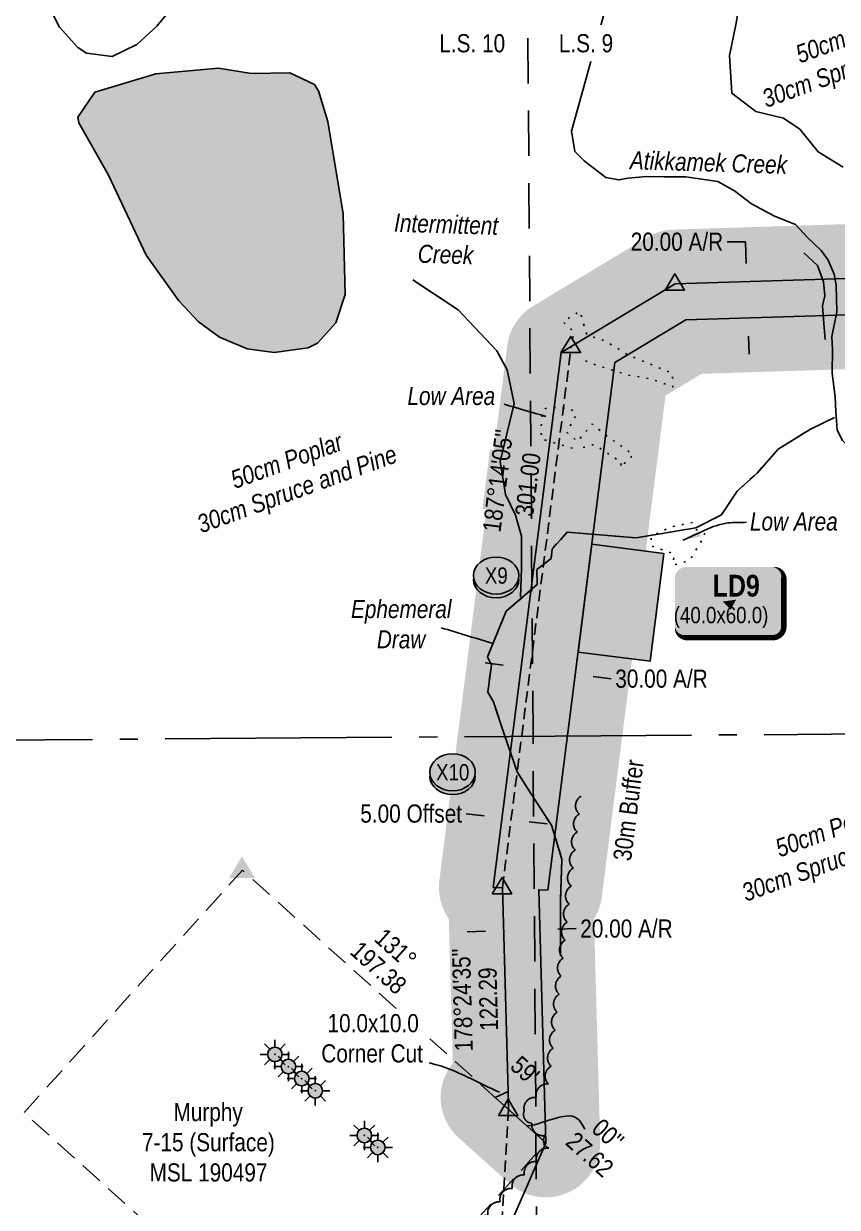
# Model space of a CAD drawing. Extents: x 532499 to 536929, y 6041259 to 6047760.
# Drawn here: x 533521 to 533970, y 6043250 to 6043902 of the extents above; entities that cross this region are included whole.
import ezdxf
from ezdxf.enums import TextEntityAlignment as Align

# ---------------------------------------------------------------- set-up
doc = ezdxf.new("R2010")
doc.units = 0
doc.header["$LTSCALE"] = 5
doc.header["$PDSIZE"] = 0.5
for name, pattern in [('0', [1, 1, 0]), ('foc-ACCESSROAD', [3.75, 2.5, -1.25]), ('foc-LSD', [8, 5, -3]), ('foc-QUARTERLINE', [33, 25, -3, 2, -3]), ('foc-TIELINE', [1.875, 1.25, -0.625]), ('foc-TOPO', [1, 0.2, -0.8]), ('foc-TOPO-ephemeral', [6.25, 3.125, -0.625, 0.625, -0.625, 0.625, -0.625]), ('foc-TRAV', [1.875, 1.25, -0.625])]:
    doc.linetypes.add(name, pattern=pattern)
doc.layers.get('Defpoints').update_dxf_attribs({"color": 9})
for name, color, linetype in [('C-WS', 13, 'foc-ACCESSROAD'), ('C-WS-S', 13, 'Continuous'), ('L-BD', 7, 'Continuous'), ('L-MON', 1, 'Continuous'), ('L-QSEC', 8, 'foc-QUARTERLINE'), ('L-SECTION-LSD', 7, 'foc-LSD'), ('L-TIE', 7, 'foc-TIELINE'), ('oil_and_gas_wells_pt', 7, 'Continuous'), ('P-BUFFER-H 30m', 51, 'Continuous'), ('P-BUFFER-T', 40, 'Continuous'), ('P-CROSSINGS', 250, 'Continuous'), ('P-PROPOSED', 10, 'Continuous'), ('P-PROPOSED-H', 21, 'Continuous'), ('P-TEMP-BLOCKS', 250, 'Continuous'), ('P-TEMP-H', 41, 'Continuous'), ('P-TEMP_LOG DECK', 46, 'Continuous'), ('P-TRAV', 4, 'foc-TRAV'), ('P-TXT', 4, 'Continuous'), ('T-BUSH', 110, '0'), ('T-BUSH-T', 110, 'Continuous'), ('T-DRAW', 143, 'foc-TOPO-ephemeral'), ('T-LOW-AREA', 48, 'foc-TOPO'), ('T-LOW-AREA-T', 48, 'Continuous'), ('T-SLOPE', 48, 'Continuous'), ('T-WATER', 160, 'Continuous'), ('T-WATER-H', 133, 'Continuous'), ('T-WATER-T', 170, 'Continuous'), ('WETLAND', 143, 'Continuous')]:
    doc.layers.add(name, color=color, linetype=linetype)
doc.layers.add('C-WS-T', color=13, linetype='Continuous', lineweight=9)
doc.layers.add('T-TIE-T', color=201, linetype='Continuous', lineweight=18)
doc.styles.add('100L', font='ARIALN.TTF', dxfattribs={"height": 11})
doc.styles.add('80', font='ARIALN.TTF', dxfattribs={"height": 10})
doc.styles.add('80CG', font='ARIALN.TTF', dxfattribs={"height": 10})
doc.styles.add('80L', font='ARIALN.TTF', dxfattribs={"height": 10})
doc.styles.add('80LS', font='ARIALNI.TTF', dxfattribs={"height": 10})
doc.styles.add('BOLD', font='ARIALNB.TTF')
doc.styles.add('Crossing', font='ARIALN.TTF', dxfattribs={"height": 10})
doc.styles.add('foc-LtypeFont', font='ARIALN.TTF', dxfattribs={"height": 7.349999999999999})
doc.linetypes.add('foc-TOPO-flowdirection-NOLINE', pattern='A,0,[">",foc-LtypeFont,S=0.3,R=0,X=0,Y=-0.945],-20,[">",foc-LtypeFont,S=0.3,R=0,X=0,Y=-0.945],0', length=20)
doc.dimstyles.new('Compass 5 000', dxfattribs={"dimscale": 5, "dimtxt": 9, "dimasz": 2, "dimexe": 0.2, "dimexo": 0.0625, "dimgap": 0.5, "dimtad": 0, "dimtih": 1, "dimtoh": 1, "dimzin": 0, "dimdsep": 46, "dimtxsty": '80CG', "dimcen": 0.1, "dimse1": 1, "dimse2": 1, "dimclrd": 256, "dimclrt": 256, "dimaunit": 1, "dimadec": 4, "dimazin": 0, "dimtfac": 0.06, "dimtofl": 0, "dimtmove": 0, "dimatfit": 1, "dimfxl": 0.2, "dimtolj": 1, "dimtzin": 0, "dimlwd": -1, "dimarcsym": 0})

# ---------------------------------------------------------------- blocks, each defined once
blk = doc.blocks.new('GAS')
h = blk.add_hatch(color=255)
h.dxf.hatch_style = 1
edge = h.paths.add_edge_path()
edge.add_arc((0, 0), 0.9, 0, 360)
for p, q in [((0, 0.8077887887338874), (0, 1.615577579286764)), ((-0.8077887898725749, 0), (-1.615577579628734, 0)), ((-0.5711929310346023, 0.5711929297831376), (-1.142385862069204, 1.142385861385264)), ((0.5711929310309642, 0.5711929297831376), (1.142385862065566, 1.142385861385264)), ((1.615577579625096, 0), (0.8077887898689368, 0)), ((-0.5711929310346023, -0.5711929316021271), (-1.142385862069204, -1.142385863204253)), ((0, -0.8077887905528768), (0, -1.615577581105753)), ((1.142385862065566, -1.142385863204253), (0.5711929310309642, -0.5711929316021271))]:
    blk.add_line(p, q)
blk.add_circle((0, 0), 0.8000000000000003)
blk = doc.blocks.new('STRIA')
blk.add_hatch(color=255).paths.add_polyline_path([(-0.0414550714867801, 1.521379340009161), (-1.474693147280959, -0.867350786313807), (1.391783004306489, -0.867350786313807)])
blk = doc.blocks.new('STRIAA')
blk.add_blockref('STRIA', (0, 0))
blk = doc.blocks.new('STRIB')
at = {"color": 1}
blk.add_solid([(-1.121455071486707, -0.6673507863138184), (-0.0414550714867801, 1.132649213686192), (1.038544928513147, -0.6673507863138184)], dxfattribs=at)
blk = doc.blocks.new('STRIBB')
blk.add_blockref('STRIB', (0, 0))
blk = doc.blocks.new('STRICC')
for name in ['STRIAA', 'STRIBB']:
    blk.add_blockref(name, (0, 0))
blk = doc.blocks.new('fdspike')
blk.add_blockref('STRICC', (0, 0))
blk = doc.blocks.new('TRIA')
blk.add_hatch(color=255).paths.add_polyline_path([(-0.0414550714867801, 1.521379340009161), (-1.474693147280959, -0.867350786313807), (1.391783004306489, -0.867350786313807)])
blk = doc.blocks.new('TRIAA')
blk.add_blockref('TRIA', (0, 0))
blk = doc.blocks.new('TRIB')
at = {"color": 1}
blk.add_lwpolyline([(-1.121455071486707, -0.6673507863138184), (-0.0414550714867801, 1.132649213686192), (1.038544928513147, -0.6673507863138184)], close=True, dxfattribs=at)
blk = doc.blocks.new('TRIBB')
blk.add_blockref('TRIB', (0, 0))
blk = doc.blocks.new('TRICC')
for name in ['TRIAA', 'TRIBB']:
    blk.add_blockref(name, (0, 0))
blk = doc.blocks.new('plspike')
blk.add_blockref('TRICC', (0, 0))
blk = doc.blocks.new('*D444')
at = {"layer": 'Defpoints', "color": 0, "transparency": 16777216}
for p in [(533799.3646938123, 6043576.741599227), (533829.1106382423, 6043572.965698556), (533825.3650523645, 6043543.45856925)]:
    blk.add_point(p, dxfattribs=at)
at = {"layer": 'P-TXT', "transparency": 16777216}
for p, q in [((533785.6987138828, 6043548.49374823), (533775.7783198311, 6043549.753026539)), ((533835.2854464164, 6043542.199290942), (533845.2058404684, 6043540.940012635))]:
    blk.add_line(p, q, dxfattribs=at)
for points in [[(533785.9085936008, 6043550.147147239), (533785.4888341648, 6043546.840349221), (533795.6191079346, 6043547.234469922)], [(533835.4953261344, 6043543.852689952), (533835.0755666983, 6043540.545891933), (533825.3650523645, 6043543.45856925)]]:
    blk.add_solid(points, dxfattribs=at)
at = {"layer": 'P-TXT', "transparency": 16777216, "insert": (533872.872961887, 6043540.940012635), "char_height": 10, "attachment_point": 5, "style": '80CG'}
blk.add_mtext('\\A1;30.00 A/R', dxfattribs=at)
blk = doc.blocks.new('*D445')
at = {"layer": 'Defpoints', "color": 0, "transparency": 16777216}
for p in [(533919.8227451914, 6043759.874418011), (533980.3810060839, 6043761.80526564), (533981.0180385249, 6043741.825658663)]:
    blk.add_point(p, dxfattribs=at)
at = {"layer": 'P-TXT', "transparency": 16777216}
for p, q in [((533919.1218263839, 6043781.857729059), (533909.1218263839, 6043781.857729059)), ((533919.5040658072, 6043769.869338893), (533919.1218263839, 6043781.857729059)), ((533920.7784570166, 6043729.899890152), (533921.0971364008, 6043719.904969269))]:
    blk.add_line(p, q, dxfattribs=at)
for points in [[(533921.1698859542, 6043769.922452124), (533917.8382456601, 6043769.816225663), (533919.8227451914, 6043759.874418011)], [(533922.4442771636, 6043729.953003382), (533919.1126368694, 6043729.846776921), (533920.4597776324, 6043739.894811034)]]:
    blk.add_solid(points, dxfattribs=at)
at = {"layer": 'P-TXT', "transparency": 16777216, "insert": (533881.3864921413, 6043781.857729059), "char_height": 10, "attachment_point": 5, "style": '80CG'}
blk.add_mtext('\\A1;20.00 A/R', dxfattribs=at)
blk = doc.blocks.new('*D452')
at = {"layer": 'Defpoints', "color": 0, "transparency": 16777216}
for p in [(533805.8566645486, 6043402.603667999), (533786.4434036256, 6043381.561386473), (533806.4254640574, 6043382.116152931)]:
    blk.add_point(p, dxfattribs=at)
at = {"layer": 'P-TXT', "transparency": 16777216}
for p, q in [((533775.8784558739, 6043401.77137622), (533765.882307631, 6043401.493850898)), ((533815.8528127916, 6043402.88119332), (533825.8489610346, 6043403.158718642))]:
    blk.add_line(p, q, dxfattribs=at)
for points in [[(533815.8065585713, 6043404.547218028), (533815.8990670119, 6043401.215168613), (533805.8566645486, 6043402.603667999)], [(533775.8322016536, 6043403.437400927), (533775.9247100942, 6043400.105351512), (533785.8746041169, 6043402.048901541)]]:
    blk.add_solid(points, dxfattribs=at)
at = {"layer": 'P-TXT', "transparency": 16777216, "insert": (533853.5842952774, 6043403.158718643), "char_height": 10, "attachment_point": 5, "style": '80CG'}
blk.add_mtext('\\A1;20.00 A/R', dxfattribs=at)
blk = doc.blocks.new('xing2')
h = blk.add_hatch(color=50)
h.dxf.hatch_style = 1
edge = h.paths.add_edge_path()
edge.add_ellipse((0, 0), major_axis=(-12.5, 0), ratio=0.8162973455633619, start_angle=0, end_angle=360)
h = blk.add_hatch(color=250)
h.dxf.hatch_style = 1
edge = h.paths.add_edge_path()
edge.add_ellipse((0, -2.047489049626165), major_axis=(-12.5, 0), ratio=0.8162973455633619, start_angle=0, end_angle=180)
edge.add_line((12.5, -2.047489049626165), (12.5, 0))
edge.add_ellipse((0, 0), major_axis=(-12.5, 0), ratio=0.8162973455633619, start_angle=0, end_angle=180, ccw=False)
edge.add_line((-12.5, 0), (-12.5, -2.047489049626165))
at = {"color": 250}
blk.add_ellipse((0, 0), major_axis=(-12.5, 0), ratio=0.8162973455633619, dxfattribs=at)
blk.add_ellipse((0, -2.047489049626165), major_axis=(-12.5, 0), ratio=0.8162973455633619, start_param=0, end_param=3.141592653589793, dxfattribs=at)
at = {"color": 250, "style": 'Crossing'}
blk.add_attdef('CROSSING', text='', height=9, dxfattribs=at).set_placement((0.08916442567715421, 0.0199513138486509), align=Align.MIDDLE_CENTER)
at = {"color": 250, "style": 'Crossing', "flags": 1}
for tag, p in [('OWNER', (0.08916442567715421, -12.49201765665748)), ('DESCRIPTION', (0.08916442567715421, -25.770021277247)), ('LOCATION', (0.08916442567715421, -39.30337514164421)), ('DWG_REF', (0.08916442567715421, -52.83672900604233))]:
    blk.add_attdef(tag, text='', height=9, dxfattribs=at).set_placement(p, align=Align.MIDDLE_CENTER)
blk = doc.blocks.new('*D528')
at = {"layer": 'Defpoints', "color": 0, "transparency": 16777216}
for p in [(533787.4206144508, 6043482.647923994), (533792.3782569754, 6043482.018609106), (533785.0568886257, 6043464.026868167)]:
    blk.add_point(p, dxfattribs=at)
at = {"layer": 'P-TXT', "transparency": 16777216}
for p, q in [((533775.1364945736, 6043465.286146472), (533765.2161005214, 6043466.545424777)), ((533799.9349252025, 6043462.138274974), (533809.8553192548, 6043460.87899667))]:
    blk.add_line(p, q, dxfattribs=at)
for points in [[(533775.3463742911, 6043466.939545481), (533774.926614856, 6043463.632747463), (533785.0568886257, 6043464.026868167)], [(533800.1448049201, 6043463.791673983), (533799.725045485, 6043460.484875965), (533790.0145311503, 6043463.397553279)]]:
    blk.add_solid(points, dxfattribs=at)
at = {"layer": 'P-TXT', "transparency": 16777216, "insert": (533734.9500705078, 6043466.545424778), "char_height": 10, "attachment_point": 5, "style": '80CG'}
blk.add_mtext('\\A1;5.00 Offset', dxfattribs=at)
blk = doc.blocks.new('*U640')
h = blk.add_hatch(color=191)
edge = h.paths.add_edge_path()
edge.add_line((-23.99999999999998, -20.40324571728706), (23.99999999999998, -20.40324571728706))
edge.add_arc((23.99999999999998, -14.40324571728706), 6, 270, 360)
edge.add_line((29.99999999999998, -14.40324571728706), (29.99999999999998, 12.5))
edge.add_arc((23.99999999999998, 12.5), 6, 0, 90)
edge.add_line((23.99999999999998, 18.5), (-23.99999999999998, 18.5))
edge.add_arc((-23.99999999999998, 12.5), 6, 90, 180)
edge.add_line((-29.99999999999998, 12.5), (-29.99999999999998, -14.40324571728706))
edge.add_arc((-23.99999999999998, -14.40324571728706), 6, 180, 270)
at = {"color": 250, "flags": 128}
blk.add_lwpolyline([(-23.99999999999998, -20.40324571728706, 3, 3, 0), (23.99999999999998, -20.40324571728706, 3, 3, 0.414213562373095), (29.99999999999998, -14.40324571728706, 3, 3, 0), (29.99999999999998, 12.5, 3, 0, 0.414213562373095), (23.99999999999998, 18.5, 0, 0, 0), (-23.99999999999998, 18.5, 0, 0, 0.414213562373095), (-29.99999999999998, 12.5, 0, 0, 0), (-29.99999999999998, -14.40324571728706, 0, 3, 0.414213562373095)], format="xyseb", close=True, dxfattribs=at)
at = {"flags": 128}
blk.add_lwpolyline([(0.7018083663491801, -4.91122141934401, 0, 7.5, 0), (-3.398394867633905e-15, 0, 0, 0, 0)], format="xyseb", dxfattribs=at)
at = {"color": 250}
for tag, p, height, style in [('TEMP_AREA_W1_001', (-9.212824010914055, 2.244292974654144), 12, 'BOLD'), ('ENTER_TEXT_001', (-30.65893587994544, -12.47010782646594), 9, '80')]:
    blk.add_attdef(tag, p, '', height=height, dxfattribs=dict(at, style=style))

msp = doc.modelspace()

# ---------------------------------------------------------------- hatches: boundary and pattern name
at = {"layer": 'P-BUFFER-H 30m'}
h = msp.add_hatch(color=256, dxfattribs=at)
h.dxf.hatch_style = 1
h.paths.add_polyline_path([(534222.4787316003, 6044793.134112573), (534259.0622715813, 6044907.807069322, 0.1031478041279824), (534260.323922504, 6044919.983038545), (534285.6698025969, 6044999.430981879, 0.150399770204514), (534285.8507205792, 6045017.069773879), (534218.5773424975, 6045243.909306718, 0.1031478041317122), (534217.5657042707, 6045256.108592668), (534034.4438112999, 6045873.578472118, 0.1963876645468632), (534020.2510415998, 6045891.26846494), (533757.1082276199, 6046037.36025707), (533636.6832572488, 6046395.509347876), (533652.362373144, 6046798.641547532), (533987.5971587047, 6047399.267995576, 0.3956530397718057), (533977.6673564049, 6047439.079333132), (533973.0373772113, 6047442.06569077, 0.03904535182817567), (533968.9222842386, 6047444.286093366), (533955.6145971466, 6047450.177194135, 0.3874251923331935), (533917.2945075867, 6047437.372545988), (533576.7085075862, 6046827.158545972, 0.1180942032903549), (533572.9290129449, 6046813.710318618), (533556.428012944, 6046389.446318625, 0.09106050191667686), (533557.9689752093, 6046378.724641594), (533687.4929752097, 6045993.514641576, 0.1870409446969436), (533701.3596829448, 6045976.855537144), (533963.5898373536, 6045831.270435933), (534140.9068637816, 6045233.374023021, 0.1031478041099838), (534146.7096687494, 6045222.59564447), (534208.41868372, 6045014.518623103), (534208.3063840034, 6045003.569842347), (534188.9085434444, 6044942.766329824, 0.1031478041352392), (534182.885878681, 6044932.10924303), (534144.351831228, 6044811.322321949, 0.06394596887499965), (534142.9760728164, 6044803.808885103), (534090.882810467, 6043828.880967644), (534089.156676344, 6043796.476401444, 0.1278353707359182), (534074.4424292287, 6043799.804174326), (533991.7670637583, 6043797.168141998, 0.1474765936111332), (533975.3601290506, 6043791.645056592), (533879.4614513429, 6043788.587410425, 0.1283202924399943), (533864.9400432146, 6043784.299558436), (533802.1732273606, 6043746.473220954, 0.2294459663733466), (533787.9042397165, 6043724.567563165), (533750.4678537429, 6043429.64967306, 0.1870631952271049), (533755.6961950783, 6043408.612087261), (533757.9054254965, 6043329.038108555, 0.3994443206833505), (533761.1242499597, 6043287.847190993), (533789.0645141606, 6043262.7039282, 0.6592166839775732), (533839.0949602464, 6043285.824665321), (533835.6885871029, 6043408.518369688, 0.1083372626023956), (533839.9969535705, 6043420.617237155), (533875.0879674891, 6043697.058659534), (533895.043120397, 6043709.084605676), (533977.9082568921, 6043711.726688697, 0.1474765936128188), (533994.6337068644, 6043707.260000604), (534054.9712194834, 6043709.18380986, 0.2134214144305649), (534077.6275875998, 6043699.906259423), (534124.066914999, 6043701.386937098, 0.2193037107797742), (534146.5134849943, 6043712.610161843), (534176.117288585, 6043749.566571818, 0.156806773017154), (534182.6573594671, 6043766.717789862), (534185.6996391403, 6043823.830242304, 0.2679047176322986), (534172.1139983713, 6043850.555708319)])
h.paths.add_polyline_path([(534172.918, 6044802.208999976), (534211.4520474562, 6044922.995921048), (534213.8325543748, 6044922.236479837), (534238.2431943095, 6044998.752865575), (534238.4479992078, 6045018.720537896), (534172.0495339077, 6045242.609946724), (534169.6539505369, 6045241.899493022), (533988.8540000023, 6045851.539999978), (533715.9140000012, 6046003.070999975), (533586.3900000019, 6046388.280999984), (533602.8910000006, 6046812.544999969), (533943.4770000011, 6047422.758999966), (533956.7846870936, 6047416.867899193), (533961.414666287, 6047413.881541573), (533622.6795136203, 6046806.98362901), (533606.5072666707, 6046391.172333933), (533732.391661372, 6046016.786678104), (534005.6967245439, 6045865.053002117), (534188.8186175167, 6045247.583122641), (534186.4230341442, 6045246.872668937), (534257.1036338238, 6045008.544303854), (534228.1155958895, 6044917.679832514), (534230.4961028082, 6044916.920391295), (534192.7422569379, 6044798.579051563), (534140.7865314204, 6043826.225150105), (534155.7574496071, 6043825.425209965), (534152.7151699321, 6043768.312757523), (534123.1113663402, 6043731.356347555), (534076.6720389397, 6043729.875669883), (534076.3535236777, 6043739.865443372), (533993.6781582037, 6043737.229411071), (533993.5189005729, 6043742.224297803), (533886.2674376238, 6043738.804677949), (533847.1710429913, 6043715.243288098), (533810.2510091402, 6043424.393137828), (533805.24480731, 6043424.639910248), (533809.121869604, 6043284.992515625), (533781.1816054009, 6043310.135778391), (533788.3346175967, 6043313.442000191), (533785.2200000029, 6043425.626999967), (533780.2137981732, 6043425.873772413), (533817.6501841467, 6043720.791662519), (533880.4170000022, 6043758.617999966), (533992.8818700467, 6043762.2038448), (533992.7226124147, 6043767.198731557), (534075.3979778865, 6043769.834763868), (534075.5572355184, 6043764.839877135), (534105.8861878592, 6043765.806889474), (534118.381, 6043781.404999967), (534120.825, 6043827.285999984)], flags=16)
at = {"layer": 'P-PROPOSED-H'}
h = msp.add_hatch(color=256, dxfattribs=at)
h.dxf.hatch_style = 1
h.paths.add_polyline_path([(533961.5735579153, 6047414.128865258), (533622.6795136203, 6046806.98362901), (533606.5072666707, 6046391.172333933), (533732.391661372, 6046016.786678104), (534005.6967245439, 6045865.053002117), (534188.8186175167, 6045247.583122641), (534186.4230341442, 6045246.872668937), (534257.1036338238, 6045008.544303854), (534228.1155958895, 6044917.679832514), (534230.4961028082, 6044916.920391295), (534192.7422569379, 6044798.579051563), (534140.7865314204, 6043826.225150105), (534155.7574496071, 6043825.425209965), (534152.7151699321, 6043768.312757523), (534123.1113663402, 6043731.356347555), (534076.6720389397, 6043729.875669883), (534076.3535236777, 6043739.865443372), (533993.6781582037, 6043737.229411071), (533993.5189005729, 6043742.224297803), (533886.2674376238, 6043738.804677949), (533847.1710429913, 6043715.243288098), (533810.2510091402, 6043424.393137828), (533805.24480731, 6043424.639910248), (533809.121869604, 6043284.992515625), (533781.1816054009, 6043310.135778391), (533788.3346175967, 6043313.442000191), (533785.2200000029, 6043425.626999967), (533780.2137981732, 6043425.873772413), (533817.6501841467, 6043720.791662519), (533880.4170000022, 6043758.617999966), (533992.8818700467, 6043762.2038448), (533992.7226124147, 6043767.198731557), (534075.3979778865, 6043769.834763868), (534075.5572355184, 6043764.839877135), (534105.8861878592, 6043765.806889474), (534118.381, 6043781.404999967), (534120.825, 6043827.285999984), (534172.918, 6044802.208999976), (534211.4520474562, 6044922.995921048), (534213.8325543748, 6044922.236479837), (534238.2431943095, 6044998.752865575), (534238.4479992078, 6045018.720537896), (534172.0495339077, 6045242.609946724), (534169.6539505369, 6045241.899493022), (533988.8540000023, 6045851.539999978), (533715.9140000012, 6046003.070999975), (533586.3900000019, 6046388.280999984), (533602.8910000006, 6046812.544999969), (533943.4770000011, 6047422.758999966), (533958.3257103846, 6047416.215425764)])
at = {"layer": 'P-TEMP-H'}
h = msp.add_hatch(color=256, dxfattribs=at)
h.dxf.hatch_style = 1
h.paths.add_polyline_path([(533834.4626540929, 6043615.128623143), (533874.1239133349, 6043610.094088928), (533866.5721120083, 6043550.602200066), (533826.9108527667, 6043555.63673428)])
at = {"layer": 'T-WATER-H'}
h = msp.add_hatch(color=256, dxfattribs=at)
h.dxf.hatch_style = 1
h.paths.add_polyline_path([(533659.4462405518, 6043720.87136231), (533644.5543269634, 6043722.937912646), (533629.3041263211, 6043729.199490055), (533617.6350553493, 6043738.008788135), (533606.9721658065, 6043749.398600938), (533588.9230406926, 6043774.414878269), (533568.2150643062, 6043818.631467766), (533551.8552084507, 6043847.505522376), (533551.221198242, 6043850.562655197), (533560.7631582348, 6043864.390933925), (533594.2221629767, 6043874.504726369), (533628.7789400683, 6043877.54467153), (533647.060059827, 6043874.592876345), (533668.0922075441, 6043874.982401874), (533681.6550046642, 6043868.580776327), (533683.9702883312, 6043865.038546087), (533688.9889761485, 6043848.166901387), (533697.4172158239, 6043797.347806822), (533698.6640286408, 6043752.817519786), (533693.4301461307, 6043737.113470497), (533683.3521421759, 6043726.017520403), (533678.2171316494, 6043723.344817138)])

# ---------------------------------------------------------------- linework, layer by layer
at = {"layer": 'C-WS', "flags": 128}
msp.add_lwpolyline([(533688.7938673588, 6043151.24647558), (533521.6218673593, 6043301.683475569), (533641.9660000012, 6043435.415), (533809.1380000012, 6043284.978000031), (533688.7938673588, 6043151.24647558)], close=True, dxfattribs=at)
at = {"layer": 'L-QSEC'}
msp.add_line((533434.3892403821, 6043506.611319818), (534204.7850431864, 6043512.063899944), dxfattribs=at)
at = {"layer": 'L-SECTION-LSD'}
for p, q in [((533802.0888532255, 6043509.213763405), (533796.0862733035, 6044313.374372846)), ((533808.0914576023, 6042705.052835684), (533802.0888532255, 6043509.213763405))]:
    msp.add_line(p, q, dxfattribs=at)
at = {"layer": 'L-TIE'}
for p, q in [((533785.2200000029, 6043425.627000018), (533823.1050000011, 6043724.079000018)), ((533788.3346175967, 6043313.442000242), (533788.6120508439, 6043303.449168707)), ((533788.6120508439, 6043303.449168711), (533703.587, 6041856.191000009)), ((533788.6120508439, 6043303.449168707), (533703.5870000008, 6041856.191000009))]:
    msp.add_line(p, q, dxfattribs=at)
at = {"layer": 'oil_and_gas_wells_pt'}
for p in [(533659.9102811813, 6043333.853073832), (533667.3366293727, 6043327.120221698), (533674.6974730706, 6043320.498171938), (533682.1238648236, 6043313.765343934), (533709.1594951149, 6043289.15115309), (533716.5851645229, 6043282.52965019)]:
    msp.add_point(p, dxfattribs=at)
at = {"layer": 'P-PROPOSED', "flags": 128}
msp.add_lwpolyline([(533993.5189005729, 6043742.224297854), (533886.2674376238, 6043738.804677984), (533847.1710429913, 6043715.243288149), (533810.2510091402, 6043424.393137869), (533805.24480731, 6043424.639910299), (533809.121869604, 6043284.992515651), (533781.1816054009, 6043310.135778442), (533788.3346175967, 6043313.442000242), (533785.2200000029, 6043425.627000018), (533780.2137981732, 6043425.873772448), (533817.6501841467, 6043720.791662545), (533880.4170000022, 6043758.618000017), (533992.8818700467, 6043762.203844851)], dxfattribs=at)
at = {"layer": 'P-TEMP_LOG DECK'}
msp.add_lwpolyline([(533834.4626540929, 6043615.128623145), (533874.1239133349, 6043610.094088931), (533866.5721120083, 6043550.602200068), (533826.9108527667, 6043555.636734282)], close=True, dxfattribs=at)
at = {"layer": 'P-TRAV'}
msp.add_line((533788.6120508439, 6043303.449168711), (533788.3346676058, 6043313.440198942), dxfattribs=at)
at = {"layer": 'T-BUSH', "flags": 128}
msp.add_lwpolyline([(533828.6964341567, 6043476.278370024, 0.52056705), (533827.5933198627, 6043466.34462122, 0.52056705), (533826.49020557, 6043456.410872369, 0.52056705), (533825.3870912759, 6043446.477123538, 0.52056705), (533824.2839769839, 6043436.543374733, 0.52056705), (533823.1808626868, 6043426.609625897, 0.52056705), (533822.0777483949, 6043416.675877054, 0.52056705), (533820.9746341, 6043406.742128247, 0.52056705), (533819.8715198078, 6043396.808379419, 0.52056705), (533818.7684055109, 6043386.874630569, 0.52056705), (533817.6652912181, 6043376.940881738, 0.52056705), (533816.5621769242, 6043367.007132933, 0.52056705), (533815.4590626319, 6043357.073384097, 0.52056705), (533814.3559483358, 6043347.139635254, 0.52056705), (533813.2528340422, 6043337.205886447, 0.52056705), (533812.1497197491, 6043327.272137619, 0.52056705), (533810.6537193671, 6043317.51509865, 0.52056705), (533803.9532738426, 6043310.098882863, 0.52056705), (533797.2528283212, 6043302.682667076, 0.52056705), (533801.4630658308, 6043295.83015382, 0.52056705), (533808.8921160467, 6043289.143941153, 0.52056705), (533810.7275215039, 6043282.163354258, 0.52056705), (533804.0413088364, 6043274.734304067, 0.52056705), (533797.355096171, 6043267.305253836, 0.52056705), (533790.6688835031, 6043259.876203612, 0.52056705), (533783.9826708356, 6043252.447153421, 0.52056705), (533777.2964581681, 6043245.018103207, 0.52056705), (533770.6102455014, 6043237.589052975, 0.52056705), (533763.9240328328, 6043230.160002751, 0.52056705), (533757.2378201653, 6043222.73095256, 0.52056705), (533750.5516074979, 6043215.30190233, 0.52056705), (533743.8653948312, 6043207.872852106, 0.52056705), (533737.1791821627, 6043200.443801915, 0.52056705), (533730.4929694922, 6043193.014751699, 0.52056705), (533723.8067568246, 6043185.585701469, 0.52056705), (533717.1205441579, 6043178.156651269, 0.52056705), (533710.4343314895, 6043170.727601054, 0.52056705), (533703.748118822, 6043163.298550824, 0.52056705), (533697.0619061545, 6043155.869500599, 0.52056705), (533690.3756934877, 6043148.440450408, 0.52056705), (533683.0979716001, 6043152.25115009, 0.52056705), (533675.9960700922, 6043148.238263883, 0.52056705), (533668.9894083848, 6043141.110647265, 0.52056705), (533661.9827466792, 6043133.983030654, 0.52056705), (533654.9760849708, 6043126.855414036, 0.52056705), (533647.9694232622, 6043119.72779741, 0.52056705), (533640.9627615546, 6043112.600180793, 0.52056705), (533633.9560998498, 6043105.472564181, 0.52056705), (533626.9494381417, 6043098.344947563, 0.52056705), (533619.9427764342, 6043091.217330946, 0.52056705), (533617.5292556491, 6043084.751825569, 0.52056705), (533626.263741526, 6043079.893329548, 0.52056705), (533621.5267110594, 6043071.188890923, 0.52056705), (533616.6737178258, 6043062.451346461, 0.52056705), (533611.8207245946, 6043053.71380196, 0.52056705), (533606.967731361, 6043044.976257483, 0.52056705), (533602.1147381299, 6043036.238712992, 0.52056705), (533597.2617448971, 6043027.501168521, 0.52056705), (533592.4087516658, 6043018.763624029, 0.52056705), (533587.5557584314, 6043010.026079528, 0.52056705), (533582.7027652016, 6043001.28853506, 0.52056705), (533577.8497719679, 6042992.550990558, 0.52056705), (533572.852761338, 6042984.317307075, 0.52056705), (533564.1152168555, 6042989.170300314, 0.52056705), (533555.3776723682, 6042994.023293541, 0.52056705), (533546.7786017562, 6042998.392135507, 0.52056705), (533541.928613525, 6042989.652922658, 0.52056705), (533537.0786252944, 6042980.913709798, 0.52056705), (533532.2286370676, 6042972.174496957, 0.52056705), (533527.3786488369, 6042963.435284137, 0.52056705), (533522.5286606062, 6042954.696071294, 0.52056705), (533517.6786723781, 6042945.956858444, 0.52056705), (533512.8286841476, 6042937.217645585, 0.52056705), (533507.9786959211, 6042928.478432744, 0.52056705), (533503.1287076899, 6042919.739219923, 0.52056705), (533498.2787194604, 6042911.00000708, 0.52056705), (533493.4287312321, 6042902.260794231, 0.52056705), (533488.5787430016, 6042893.52158137, 0.52056705), (533483.7287547744, 6042884.78236853, 0.52056705), (533478.8787665432, 6042876.043155709, 0.52056705), (533474.0287783126, 6042867.303942859, 0.52056705), (533469.1787900844, 6042858.564730023, 0.52056705), (533464.3288018551, 6042849.825517157, 0.52056705), (533459.4788136275, 6042841.086304316, 0.52056705), (533454.6288253963, 6042832.347091495, 0.52056705), (533449.7788371658, 6042823.607878646, 0.52056705), (533444.9288489375, 6042814.86866581, 0.52056705), (533440.0788607091, 6042806.129452938, 0.52056705), (533435.2288724816, 6042797.390240109, 0.52056705), (533430.3788842503, 6042788.651027282, 0.52056705), (533425.528896019, 6042779.911814432, 0.52056705), (533420.6789077908, 6042771.172601596, 0.52056705), (533415.8289195615, 6042762.433388722, 0.52056705), (533410.9789313308, 6042753.694175895, 0.52056705), (533406.1289431027, 6042744.954963068, 0.52056705), (533401.2789548722, 6042736.215750218, 0.52056705), (533396.4289666457, 6042727.476537382, 0.52056705), (533391.5789784145, 6042718.737324508, 0.52056705), (533386.728990184, 6042709.998111682, 0.52056705), (533381.8790019557, 6042701.258898847, 0.52056705), (533377.0290137262, 6042692.519686011, 0.52056705), (533372.1790254998, 6042683.780473168, 0.52056705), (533367.3290372685, 6042675.041260295, 0.52056705), (533362.4790490372, 6042666.302047468, 0.52056705), (533357.629060809, 6042657.562834633, 0.52056705), (533360.0019240831, 6042650.889683419, 0.52056705), (533368.739751288, 6042646.037199229, 0.52056705), (533377.4775784947, 6042641.184715047, 0.52056705), (533379.0135628887, 6042634.2732913, 0.52056705), (533374.1610787112, 6042625.535464105, 0.52056705), (533369.3085945359, 6042616.7976369, 0.52056705), (533364.4561103584, 6042608.059809696, 0.52056705), (533360.0301748095, 6042599.098506392, 0.52056705), (533355.6085880717, 6042590.134924626, 0.52056705), (533350.7973551548, 6042582.319622399, 0.52056705), (533341.8337734151, 6042586.741209143, 0.52056705), (533332.8701916743, 6042591.162795872, 0.52056705), (533324.5959828675, 6042593.552619878, 0.52056705), (533320.173873916, 6042584.589295759, 0.52056705), (533315.7517649635, 6042575.625971621, 0.52056705), (533311.3296560163, 6042566.66264748, 0.52056705), (533306.9075470635, 6042557.699323386, 0.52056705), (533302.4854381117, 6042548.735999261, 0.52056705), (533298.0633291632, 6042539.77267513, 0.52056705), (533293.6412202117, 6042530.809350997, 0.52056705), (533289.21911126, 6042521.846026856, 0.52056705), (533284.7970023106, 6042512.882702762, 0.52056705), (533280.3748933601, 6042503.919378637, 0.52056705), (533275.9527844122, 6042494.956054498, 0.52056705), (533271.530675459, 6042485.992730374, 0.52056705), (533267.1085665071, 6042477.029406239, 0.52056705), (533262.6864575597, 6042468.066082132, 0.52056705), (533258.2643486072, 6042459.102758014, 0.52056705), (533253.8422396564, 6042450.139433867, 0.52056705), (533249.4201307079, 6042441.17610975, 0.52056705), (533244.9980217555, 6042432.212785616, 0.52056705), (533240.5759128046, 6042423.249461508, 0.52056705), (533236.1538038562, 6042414.28613739, 0.52056705), (533231.7316949037, 6042405.32281325, 0.52056705), (533227.3095859521, 6042396.359489119, 0.52056705), (533222.8874770026, 6042387.396164992, 0.52056705), (533218.465368053, 6042378.432840885, 0.52056705), (533211.5602914272, 6042371.437933723, 0.52056705), (533203.8421949646, 6042365.08756255, 0.52056705), (533196.1240985063, 6042358.737191384, 0.52056705), (533188.4060020439, 6042352.386820201, 0.52056705), (533180.6879055805, 6042346.036449035, 0.52056705), (533172.9698091191, 6042339.686077899, 0.52056705), (533165.2517126589, 6042333.335706733, 0.52056705), (533157.5336161975, 6042326.985335561, 0.52056705), (533149.8155197359, 6042320.634964386, 0.52056705), (533142.0974232776, 6042314.28459322, 0.52056705), (533148.3494953868, 6042308.024113388, 0.52056705), (533156.1486725566, 6042301.773588403, 0.52056705), (533163.9478497275, 6042295.523063442, 0.52056705), (533171.7470269013, 6042289.27253848, 0.52056705), (533179.5462040723, 6042283.022013496, 0.52056705), (533187.3453812413, 6042276.77148851, 0.52056705), (533195.1445584123, 6042270.520963572, 0.52056705), (533202.9437355831, 6042264.270438602, 0.52056705), (533210.742912754, 6042258.019913611, 0.52056705), (533218.5420899238, 6042251.769388664, 0.52056705), (533226.3412670946, 6042245.518863694, 0.52056705), (533234.1404442695, 6042239.268338703, 0.52056705), (533241.9396214391, 6042233.017813731, 0.52056705), (533249.7387986094, 6042226.767288785, 0.52056705), (533257.5379757803, 6042220.516763794, 0.52056705), (533265.3371529512, 6042214.266238823, 0.52056705), (533273.1363301201, 6042208.015713877, 0.52056705), (533280.935507291, 6042201.765188902, 0.52056705), (533288.7346844618, 6042195.514663924, 0.52056705), (533296.5338616358, 6042189.264138945, 0.52056705), (533304.3330388048, 6042183.013613993, 0.52056705), (533315.5555305725, 6042174.01952865, 0.52056705)], format="xyb", dxfattribs=at)
at = {"layer": 'T-DRAW', "flags": 128}
for points in [[(533820.8390000012, 6043621.742000009), (533858.8392831878, 6043618.653717434), (533891.7703991771, 6043624.10200147), (533905.8536228641, 6043631.270125035), (533914.5065287503, 6043644.299454806), (533925.4988819311, 6043654.387496872), (533937.1571816042, 6043667.502305244), (533954.8903784899, 6043678.533998349), (533968.2436488338, 6043684.92943351)], [(533786.198, 6043510.481000009), (533780.2860000011, 6043528.258000031), (533777.108, 6043533.640000009), (533779.132, 6043548.42400003), (533776.995, 6043552.944000031), (533787.3480000012, 6043578.128), (533804.357, 6043592.88400003), (533804.1910000038, 6043601.166000031), (533812.0750000038, 6043607.32100001), (533812.6070000011, 6043612.462000031), (533820.8390000012, 6043621.742000009)], [(533817.2706879474, 6043388.125403479), (533817.1672680042, 6043418.200602043), (533818.0074865038, 6043441.5350593), (533812.2139052608, 6043460.169161567), (533801.2034994772, 6043477.150931346), (533793.3267976961, 6043489.710139018), (533788.4127491596, 6043503.857568009), (533786.198, 6043510.481000009)]]:
    msp.add_lwpolyline(points, dxfattribs=at)
at = {"layer": 'T-DRAW', "linetype": 'foc-TOPO-flowdirection-NOLINE', "flags": 128}
for points in [[(533968.2436488338, 6043684.92943351), (533954.8903784899, 6043678.533998349), (533937.1571816042, 6043667.502305244), (533925.4988819311, 6043654.387496872), (533914.5065287503, 6043644.299454806), (533905.8536228641, 6043631.270125035), (533891.7703991771, 6043624.10200147), (533858.8392831878, 6043618.653717434), (533820.8390000012, 6043621.742000009)], [(533820.8390000012, 6043621.742000009), (533812.6070000011, 6043612.462000031), (533812.0750000038, 6043607.32100001), (533804.1910000038, 6043601.166000031), (533804.357, 6043592.88400003), (533787.3480000012, 6043578.128), (533776.995, 6043552.944000031), (533779.132, 6043548.42400003), (533777.108, 6043533.640000009), (533780.2860000011, 6043528.258000031), (533786.198, 6043510.481000009), (533793.3267976961, 6043489.710139018), (533801.2034994772, 6043477.150931346), (533812.2139052608, 6043460.169161567), (533818.0074865038, 6043441.5350593), (533817.1672680042, 6043418.200602043), (533817.2706879474, 6043388.125403479)]]:
    msp.add_lwpolyline(points, dxfattribs=at)
at = {"layer": 'T-LOW-AREA', "flags": 128}
for points in [[(533823.3330000011, 6043723.783000031), (533824.469, 6043732.246000031), (533818.549, 6043737.758000031), (533827.8440000012, 6043743.637000031), (533831.836, 6043730.484000031), (533841.8690000011, 6043727.14), (533854.243, 6043719.600000009), (533878.9560000012, 6043709.234000009), (533879.1390000011, 6043701.854000031), (533867.6120000011, 6043706.14500003), (533854.71, 6043708.368000031), (533837.459, 6043713.694000009), (533827.8650000012, 6043717.610000031)], [(533823.832, 6043668.073), (533806.831, 6043673.14400001), (533806.4360000012, 6043679.42200001), (533807.7370000038, 6043689.323000031), (533811.1610000011, 6043690.779), (533822.863, 6043689.761000009), (533825.9770000011, 6043686.493000031), (533820.6720000012, 6043677.023), (533826.587, 6043671.763000031), (533834.6600000012, 6043681.432), (533841.55, 6043675.742), (533857.4260000038, 6043664.404000009), (533850.1670000012, 6043657.476000031), (533850.7740000038, 6043660.316000009), (533835.8850000012, 6043670.159), (533826.543, 6043667.455000009)], [(533889.9290000012, 6043627.173), (533878.0490000038, 6043624.57600001), (533867.2480000012, 6043619.42200001), (533867.1050000011, 6043614.165), (533879.7710000011, 6043609.784), (533879.374, 6043603.58100001), (533888.407, 6043606.18000003), (533896.9900000038, 6043620.567000009), (533889.4580000011, 6043624.557)]]:
    msp.add_lwpolyline(points, dxfattribs=at)
at = {"layer": 'T-SLOPE', "flags": 128}
msp.add_lwpolyline([(533951.303, 6043775.751000009), (533958.8940000011, 6043768.87900003), (533962.0490000038, 6043759.749000009), (533962.85, 6043752.096000031), (533961.5260000011, 6043746.577000009), (533962.3830000039, 6043736.77500001), (533963.0710000038, 6043728.030000031)], dxfattribs=at)
at = {"layer": 'T-WATER', "linetype": 'foc-TOPO-flowdirection-NOLINE', "flags": 128}
for points in [[(534326.1429095356, 6043340.059801948), (534322.4240972919, 6043347.652398462), (534309.8130747649, 6043355.896538218), (534292.2469835529, 6043354.373551885), (534282.5281992205, 6043343.106056372), (534266.3802514396, 6043318.440738905), (534238.0631005949, 6043284.662714543), (534233.0983354104, 6043284.4753629), (534222.902091461, 6043292.244649338), (534184.1471444715, 6043339.478014896), (534176.3571690909, 6043353.835018035), (534175.2992756448, 6043372.135787928), (534177.7822812836, 6043386.925993666), (534183.3260988607, 6043405.160758068), (534210.9809736838, 6043459.692359896), (534221.0011852606, 6043471.336041944), (534243.6382436558, 6043490.478403775), (534252.7011531797, 6043501.609490225), (534259.2893054174, 6043515.084572183), (534263.4081125087, 6043529.575620607), (534264.8691259966, 6043546.990788959), (534262.8672624207, 6043567.207028976), (534254.3252886302, 6043582.99838082), (534242.453109665, 6043594.002851746), (534230.1170561733, 6043602.538483739), (534216.1862970472, 6043609.592697895), (534200.8973739843, 6043613.522498717), (534188.4949985892, 6043603.057723886), (534175.3229913854, 6043574.394068278), (534164.2530986646, 6043564.47205257), (534149.7141688396, 6043560.556588303), (534131.9300286901, 6043563.658815391), (534117.4812171225, 6043574.171845094), (534094.4850719481, 6043594.809434748), (534069.2860000011, 6043615.264000031), (534065.3870000038, 6043617.319000031), (534055.9310000011, 6043624.239000031), (534053.478, 6043626.12700001), (534041.5480000038, 6043628.378), (534034.7500000012, 6043632.307000031), (534023.9940000011, 6043639.171000031), (534011.6280000039, 6043646.214000009), (534005.1530000039, 6043649.961), (534000.0810000012, 6043653.313000031), (533991.765, 6043658.977000031), (533982.555, 6043664.16700001), (533977.5840000019, 6043667.43500003), (533972.6290000011, 6043672.244000031), (533969.725, 6043678.062), (533968.914, 6043688.262000009), (533968.5040000038, 6043696.28800003), (533966.8790000011, 6043709.62300003), (533967.001, 6043722.312000031), (533966.7860000011, 6043729.66300003), (533969.5000000012, 6043743.22), (533969.028, 6043757.961000009), (533968.0740000012, 6043764.084), (533964.733, 6043771.760000031), (533960.923, 6043777.135000031), (533953.2900000039, 6043784.29700001), (533946.6730000011, 6043791.454000031), (533935.0950000011, 6043796.03800003), (533922.404, 6043802.880000031), (533913.0420000039, 6043809.95800003), (533903.9540000012, 6043815.039000031), (533886.2220000011, 6043817.719000009), (533874.2660000038, 6043817.637000009), (533864.5920000038, 6043817.858), (533854.446, 6043817.027000009), (533849.387, 6043816.025000031), (533842.1400000012, 6043817.383000031), (533830.2470000038, 6043826.487), (533825.0920000011, 6043831.69500001), (533823.3300000011, 6043842.841), (533840.9182571176, 6043906.492444769), (533835.438142203, 6043923.275736908), (533822.0890558393, 6043932.424575474), (533807.246155596, 6043938.869511361), (533796.1670808267, 6043948.351818474), (533789.2610412245, 6043963.088605769), (533780.6302682045, 6043975.361030388), (533769.4240823302, 6043986.294805975), (533756.5559838238, 6043994.398546672), (533740.228307334, 6043999.995580266), (533725.0169993793, 6044000.330042394), (533720.7282999079, 6043999.025441326), (533709.771177955, 6043991.798903209), (533693.4522042305, 6043961.502373258), (533688.8141702008, 6043958.328669759), (533674.4462126913, 6043955.566807738), (533638.1001968414, 6043954.564961859), (533626.054177205, 6043950.689702114), (533618.2020602006, 6043943.781445934), (533605.9492865141, 6043914.423436738), (533594.7933406401, 6043900.722444616), (533583.7300988921, 6043890.739445265), (533570.2802169685, 6043884.071369451), (533556.1160420754, 6043885.850760798), (533551.3082582069, 6043889.081065796), (533541.1971290442, 6043900.265346369), (533534.4282966155, 6043913.651747606), (533529.307064039, 6043930.029646177), (533509.8841117247, 6043951.760347093), (533497.8381292924, 6043979.955649069), (533491.508195238, 6043986.992663924), (533483.6093444821, 6043984.037046893), (533471.3990946129, 6043974.504610816), (533457.0970815961, 6043969.577959531), (533451.7762049108, 6043975.801856528), (533443.4010756386, 6044001.4656413), (533434.676113856, 6044013.684881018), (533421.248199631, 6044022.346854197), (533410.5992970832, 6044033.755835254), (533384.6303473373, 6044070.640662582), (533362.7719846157, 6044112.919938902), (533359.6203640415, 6044127.826394353), (533360.483065244, 6044130.051018249), (533380.9560702527, 6044151.655728938), (533396.2569642328, 6044162.583900701), (533402.7962413791, 6044173.888616247), (533392.9401722928, 6044185.200783025), (533380.4471768772, 6044195.423954218), (533370.3810331831, 6044209.841768241), (533356.0170690301, 6044214.088385337), (533339.4973260656, 6044208.763962732), (533328.5332141945, 6044198.493695319), (533322.0131105894, 6044180.284450836), (533306.50824949, 6044153.640009701), (533294.6999931474, 6044149.421854194)], [(533795.2516079192, 6043585.95490247), (533795.7619939917, 6043601.850732438), (533795.7369246961, 6043619.656292825), (533792.5234914611, 6043631.11485483), (533786.9058007754, 6043642.505136794), (533783.9817481666, 6043660.709485942), (533791.7346265409, 6043692.692515438), (533787.835190387, 6043711.350463168), (533782.2449518474, 6043721.778944774), (533760.9113997655, 6043744.272197489), (533738.3390223838, 6043759.306348354)]]:
    msp.add_lwpolyline(points, dxfattribs=at)
at = {"layer": 'T-WATER'}
for points in [[(533534.4282966155, 6043913.651747606), (533541.1971290442, 6043900.265346369), (533551.3082582069, 6043889.081065796), (533556.1160420754, 6043885.850760798), (533570.2802169685, 6043884.071369451), (533583.7300988921, 6043890.739445265), (533594.7933406401, 6043900.722444616), (533605.9492865141, 6043914.423436738)], [(533840.9182571176, 6043906.492444769), (533823.3300000011, 6043842.841), (533825.0920000011, 6043831.69500001), (533830.2470000038, 6043826.487), (533842.1400000012, 6043817.383000031), (533849.387, 6043816.025000031), (533854.446, 6043817.027000009), (533864.5920000038, 6043817.858), (533874.2660000038, 6043817.637000009), (533886.2220000011, 6043817.719000009), (533903.9540000012, 6043815.039000031), (533913.0420000039, 6043809.95800003), (533922.404, 6043802.880000031), (533935.0950000011, 6043796.03800003), (533946.6730000011, 6043791.454000031), (533953.2900000039, 6043784.29700001), (533960.923, 6043777.135000031), (533964.733, 6043771.760000031), (533968.0740000012, 6043764.084), (533969.028, 6043757.961000009), (533969.5000000012, 6043743.22), (533966.7860000011, 6043729.66300003), (533967.001, 6043722.312000031), (533966.8790000011, 6043709.62300003), (533968.5040000038, 6043696.28800003), (533968.914, 6043688.262000009), (533969.725, 6043678.062), (533972.6290000011, 6043672.244000031)]]:
    msp.add_lwpolyline(points, dxfattribs=at)
msp.add_lwpolyline([(533659.4462405518, 6043720.871362355), (533644.5543269634, 6043722.93791269), (533629.3041263211, 6043729.1994901), (533617.6350553493, 6043738.008788236), (533606.9721658065, 6043749.398600983), (533588.9230406926, 6043774.414878313), (533568.2150643062, 6043818.631467856), (533551.8552084507, 6043847.505522433), (533551.221198242, 6043850.562655298), (533560.7631582348, 6043864.390934027), (533594.2221629767, 6043874.504726414), (533628.7789400683, 6043877.544671631), (533647.060059827, 6043874.59287639), (533668.0922075441, 6043874.982401975), (533681.6550046642, 6043868.580776375), (533683.9702883312, 6043865.038546189), (533688.9889761485, 6043848.166901489), (533697.4172158239, 6043797.347806878), (533698.6640286408, 6043752.817519876), (533693.4301461307, 6043737.113470589), (533683.3521421759, 6043726.017520505), (533678.2171316494, 6043723.34481724), (533659.4462405518, 6043720.871362355)], close=True, dxfattribs=at)
at = {"layer": 'T-WATER', "flags": 128}
msp.add_lwpolyline([(533795.2516079192, 6043585.95490247), (533795.7619939917, 6043601.850732438), (533795.7369246961, 6043619.656292825), (533792.5234914611, 6043631.11485483), (533786.9058007754, 6043642.505136794), (533783.9817481666, 6043660.709485942), (533791.7346265409, 6043692.692515438), (533787.835190387, 6043711.350463168), (533782.2449518474, 6043721.778944774), (533760.9113997655, 6043744.272197489), (533735.8950579367, 6043760.885725974)], dxfattribs=at)
at = {"layer": 'WETLAND'}
msp.add_lwpolyline([(533972.9900231968, 6043822.972940037), (533959.1148622654, 6043831.401241447), (533949.1329135344, 6043843.9506969), (533940.1347558448, 6043850.111452745), (533924.7934883712, 6043853.685543761), (533911.6741765556, 6043863.739509988), (533910.2800861648, 6043884.55406642), (533913.8085860804, 6043901.49820656), (533918.620835236, 6043929.708048316)], dxfattribs=at)

# ---------------------------------------------------------------- block references
at = {"layer": 'C-WS-S', "xscale": 4.999999999999891, "yscale": 4.999999999999891, "zscale": 4.999999999999891}
for p in [(533659.9102811813, 6043333.853073832), (533667.3366293727, 6043327.120221698), (533682.1238648236, 6043313.765343934), (533709.1594951149, 6043289.15115309), (533716.5851645229, 6043282.52965019)]:
    msp.add_blockref('GAS', p, dxfattribs=at)
at = {"layer": 'L-MON'}
for name, p, xscale, yscale, zscale in [('plspike', (533880.4170000039, 6043758.618000031), 4.997439999999915, 4.997439999999915, 4.997439999999915), ('plspike', (533823.1050000011, 6043724.079000031), 4.997439999999915, 4.997439999999915, 4.997439999999915), ('fdspike', (533641.9660000012, 6043435.415), 4.999999999999903, 4.999999999999903, 4.999999999999903), ('plspike', (533785.2200000038, 6043425.627000031), 4.997439999999915, 4.997439999999915, 4.997439999999915), ('plspike', (533788.612, 6043303.451), 4.997439999999915, 4.997439999999915, 4.997439999999915), ('fdspike', (533809.1380000012, 6043284.978000031), 4.999999999999903, 4.999999999999903, 4.999999999999903)]:
    msp.add_blockref(name, p, dxfattribs=dict(at, xscale=xscale, yscale=yscale, zscale=zscale))
at = {"layer": 'P-CROSSINGS'}
for p, values in [((533781.7735452298, 6043597.825710323), {'CROSSING': 'X9'}), ((533757.7457868535, 6043489.360307632), {'CROSSING': 'X10'})]:
    msp.add_blockref('xing2', p, dxfattribs=at).add_auto_attribs(values)
at = {"layer": 'P-TEMP-BLOCKS', "color": 3, "xscale": 0.999488, "yscale": 0.999488, "zscale": 0.999488}
msp.add_blockref('*U640', (533910.2877808483, 6043584.02345144), dxfattribs=at).add_auto_attribs({'TEMP_AREA_W1_001': 'LD9', 'ENTER_TEXT_001': '(40.0x60.0)'})

# ---------------------------------------------------------------- texts
at = {"layer": 'C-WS-T', "insert": (533586.3147189626, 6043307.067032048), "char_height": 9.994879999999727, "attachment_point": 1, "style": '80L'}
msp.add_mtext_dynamic_manual_height_columns('\\pi17.699;Murphy\\P\\pi0.33105;7-15 (Surface)\\P\\pi4.5444;MSL 190497', width=72.62387448840302, gutter_width=49.9999999999995, heights=[0], dxfattribs=at)
at = {"layer": 'L-BD', "style": '80L'}
for s, p in [('131°', (533726.5362366557, 6043392.225342133)), ('197.38', (533717.0089928213, 6043381.638263115)), ("59'", (533797.7412696064, 6043325.107039652)), ("00''", (533843.4030319947, 6043289.822830042)), ('27.62', (533833.374354276, 6043278.678536326))]:
    msp.add_text(s, height=9.994879999999858, rotation=318.0162000000176, dxfattribs=at).set_placement(p, align=Align.MIDDLE)
at = {"layer": 'L-BD', "color": 5, "style": '80L'}
for s, p in [("178°24'35''", (533763.1873286645, 6043363.879299174)), ('122.29', (533777.4245467206, 6043364.274570302))]:
    msp.add_text(s, height=9.99487999999983, rotation=91.59029999999981, dxfattribs=at).set_placement(p, align=Align.MIDDLE)
at = {"layer": 'L-BD', "color": 5, "insert": (533777.80036704, 6043650.765724714), "char_height": 9.994879999999814, "width": 30.03231464058248, "attachment_point": 2, "rotation": 82.76570000000048, "style": '80L', "bg_fill": 1, "box_fill_scale": 1.15, "bg_fill_color": 51, "bg_fill_transparency": 0}
msp.add_mtext("187°14'05''\\P301.00", dxfattribs=at)
at = {"layer": 'P-BUFFER-T', "insert": (533846.1731225783, 6043441.326236572), "char_height": 9.994879999999858, "attachment_point": 1, "rotation": 82.76566003270486, "style": '80L'}
msp.add_mtext_dynamic_manual_height_columns('30m Buffer', width=57.38883137574842, gutter_width=49.99999999999964, heights=[0], dxfattribs=at)
at = {"layer": 'T-BUSH-T', "char_height": 9.994879999999865, "width": 121.2911283156456, "attachment_point": 2, "rotation": 19.999999999999982, "style": '80LS'}
for insert in [(533975.90731245, 6043900.517839042), (533664.6026187043, 6043665.919770452), (533964.7295854595, 6043462.775223816)]:
    msp.add_mtext('50cm Poplar\\P30cm Spruce and Pine', dxfattribs=dict(at, insert=insert))
at = {"layer": 'T-LOW-AREA-T', "char_height": 9.994879999999792, "attachment_point": 1, "style": '80L'}
for insert in [(533732.9007931635, 6043701.872141058), (533921.6205873475, 6043632.672068492)]:
    msp.add_mtext_dynamic_manual_height_columns('{\\fArial Narrow|b0|i1|c0|p34;Low Area}', width=51.77575341274461, gutter_width=49.99999999999964, heights=[0], dxfattribs=dict(at, insert=insert))
at = {"layer": 'T-WATER-T', "char_height": 9.99487999999974, "attachment_point": 1, "rotation": 358.2657168845276, "style": '80L'}
for s, width, insert in [('\\pi0.86809;{\\fArial Narrow|b0|i1|c0|p34;Atikkamek Creek}', 88.88116291197191, (533854.8458898647, 6043831.939236015)), ('\\pi0.34091;{\\fArial Narrow|b0|i1|c0|p34;Intermittent \\P\\pi13.874;Creek}', 57.85579809003946, (533725.4336446252, 6043797.424970553))]:
    msp.add_mtext_dynamic_manual_height_columns(s, width=width, gutter_width=47.49999999999957, heights=[0], dxfattribs=dict(at, insert=insert))
at = {"layer": 'T-WATER-T', "insert": (533711.6632249047, 6043584.361017751), "char_height": 9.994879999999792, "attachment_point": 1, "style": '80L'}
msp.add_mtext_dynamic_manual_height_columns('\\pi-9.8651;{\\fArial Narrow|b0|i1|c0|p34;Ephemeral \\P\\pi4.3943;Draw}', width=35.56887512025402, gutter_width=49.99999999999964, heights=[0], dxfattribs=at)

# ---------------------------------------------------------------- dimensions: what is measured, and where the dimension line sits
at = {"layer": 'P-TXT'}
for base, p1, p2, angle, text, picture, middle in [((533919.8227451914, 6043759.874418011), (533981.018038525, 6043741.825658663), (533980.381006084, 6043761.80526564), 91.82620756762219, '20.00 A/R', '*D445', (533881.3864921413, 6043781.857729059)), ((533825.3650523645, 6043543.45856925), (533799.3646938124, 6043576.741599228), (533829.1106382424, 6043572.965698556), 352.76566001562327, '30.00 A/R', '*D444', (533872.872961887, 6043540.940012635)), ((533785.0568886257, 6043464.026868167), (533792.3782569754, 6043482.018609107), (533787.4206144508, 6043482.647923995), 172.7656600331253, '5.00 Offset', '*D528', (533734.9500705078, 6043466.545424778)), ((533805.8566645486, 6043402.603667999), (533786.4434036256, 6043381.561386473), (533806.4254640572, 6043382.116152931), 1.5903071546608643, '20.00 A/R', '*D452', (533853.5842952774, 6043403.158718643))]:
    dim = msp.add_linear_dim(base=base, p1=p1, p2=p2, angle=angle, text=text, dimstyle='Compass 5 000', dxfattribs=at)
    dim.commit()
    dim.dimension.update_dxf_attribs({"geometry": picture, "text_midpoint": middle, "dimtype": 161})

# ---------------------------------------------------------------- leaders
at = {"layer": 'L-BD', "path_type": 1}
msp.add_leader([(533799.1176259491, 6043294.352975185), (533827.6520090969, 6043297.41424349), (533830.597524814, 6043292.595558739)], dimstyle='Compass 5 000', override={"dimgap": 0.5, "dimtad": 0}, dxfattribs=at)
at = {"layer": 'P-TXT', "path_type": 1}
msp.add_leader([(533783.6571222881, 6043312.970193418), (533748.0832451833, 6043328.346799904), (533738.7077525561, 6043330.518769668)], dimstyle='Compass 5 000', dxfattribs=at)
at = {"layer": 'T-LOW-AREA-T', "path_type": 1}
for points in [[(533809.2016281362, 6043685.557096385), (533786.162542353, 6043692.325088137)], [(533884.5459145063, 6043617.376572097), (533909.3653839706, 6043626.856954427), (533919.6711596528, 6043627.218351461)]]:
    msp.add_leader(points, dimstyle='Compass 5 000', override={"dimgap": 0.5, "dimtad": 0}, dxfattribs=at)
at = {"layer": 'T-TIE-T', "path_type": 1}
msp.add_leader([(533809.1219311631, 6043284.992460273), (533776.9341553976, 6043210.710406615)], dimstyle='Compass 5 000', override={"dimgap": 0.5, "dimtad": 0}, dxfattribs=at)
at = {"layer": 'T-WATER-T', "path_type": 1}
msp.add_leader([(533779.332453397, 6043560.599045771), (533751.4121802356, 6043569.092820359)], dimstyle='Compass 5 000', override={"dimgap": 0.5, "dimtad": 0}, dxfattribs=at)

# ---------------------------------------------------------------- next in the draw order: texts
at = {"layer": 'L-SECTION-LSD', "char_height": 9.994879999999814, "attachment_point": 1, "style": '100L', "bg_fill": 3, "box_fill_scale": 1.5, "bg_fill_color": 256, "bg_fill_transparency": 0}
for s, width, insert in [('\\pi2.047;L.S. 10', 36.95405045550083, (533748.4058968127, 6043896.348379736)), ('L.S. 9', 30.5272810091098, (533816.3305021392, 6043896.348379736))]:
    msp.add_mtext_dynamic_manual_height_columns(s, width=width, gutter_width=54.99999999999964, heights=[0], dxfattribs=dict(at, insert=insert))
at = {"layer": 'P-TXT', "insert": (533682.9357241383, 6043356.055131839), "char_height": 9.994879999999792, "attachment_point": 1, "style": '80L', "bg_fill": 3, "box_fill_scale": 1.15, "bg_fill_color": 256, "bg_fill_true_color": 256, "bg_fill_transparency": 0}
msp.add_mtext_dynamic_manual_height_columns('\\pi5.9478;10.0x10.0\\P\\pi2.515;Corner Cut', width=60.4041807387252, gutter_width=49.99999999999964, heights=[0], dxfattribs=at)

# ---------------------------------------------------------------- next in the draw order: block references
at = {"layer": 'C-WS-S', "xscale": 4.999999999999891, "yscale": 4.999999999999891, "zscale": 4.999999999999891}
msp.add_blockref('GAS', (533674.6974730706, 6043320.498171938), dxfattribs=at)

doc.saveas('drawing.dxf')
